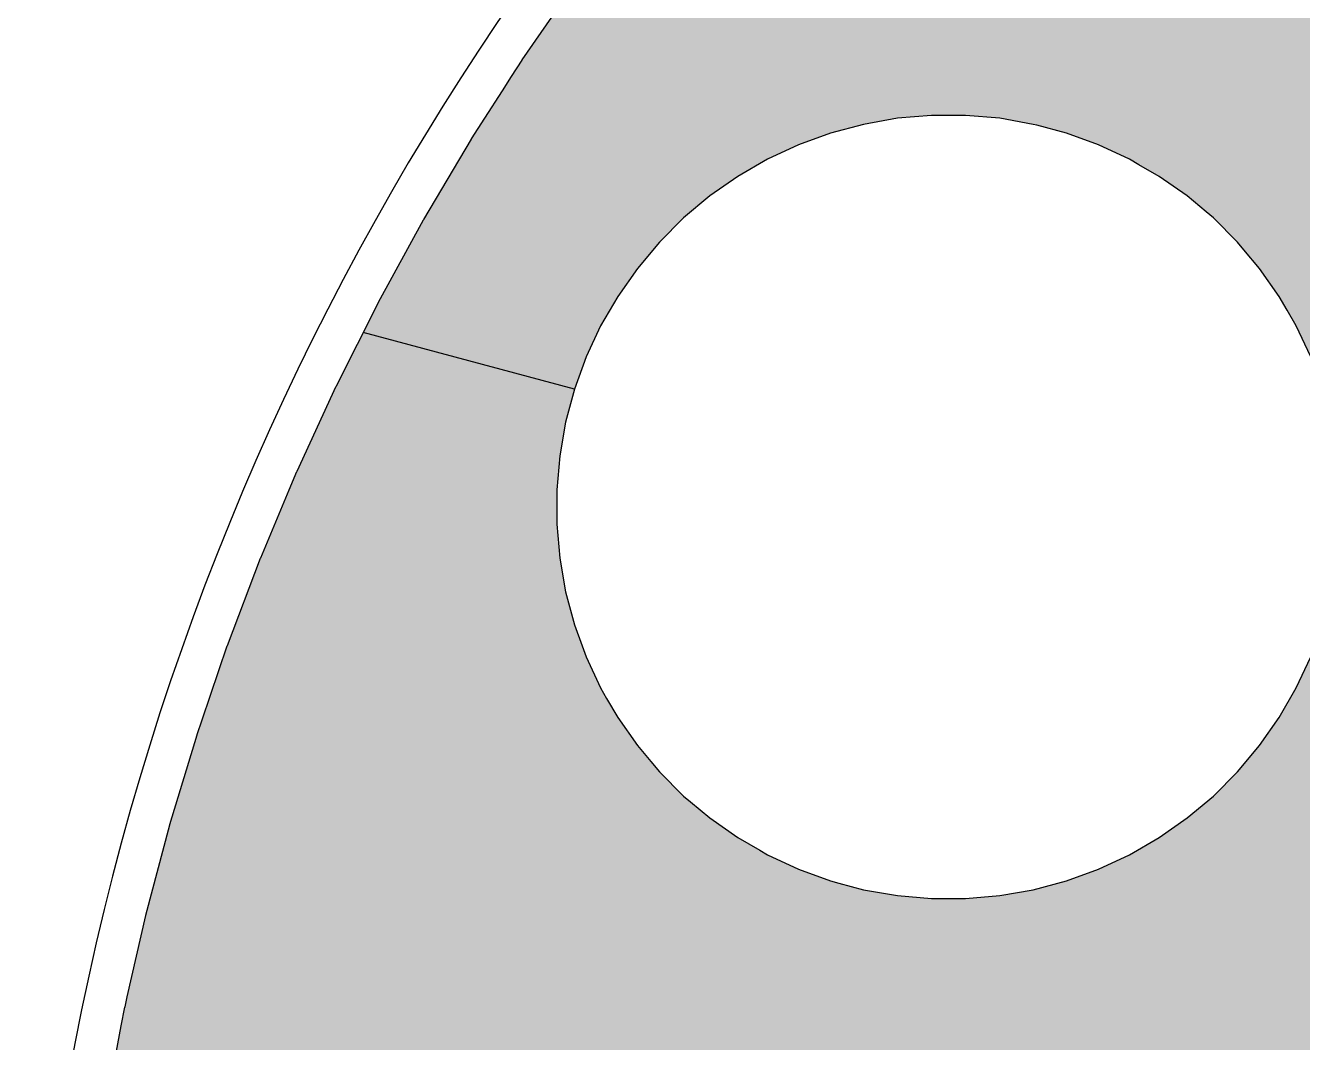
# Model space of a CAD drawing. Header units: millimetres. Extents: x -3894 to -3474, y -291 to 6.
# Drawn here: x -3842.08 to -3826.59, y -200.02 to -187.68 of the extents above; entities that cross this region are included whole.
import ezdxf

# ---------------------------------------------------------------- set-up
doc = ezdxf.new("R2010")
doc.units = ezdxf.units.MM
doc.layers.add('BLACK', color=7, linetype='Continuous')

msp = doc.modelspace()

# ---------------------------------------------------------------- hatches: boundary and pattern name
h = msp.add_hatch(color=256)
h.dxf.hatch_style = 1
h.paths.add_polyline_path([(-3819.206, -175.132), (-3819.21, -175.133), (-3820.278, -175.517), (-3820.282, -175.519), (-3821.336, -175.939), (-3821.34, -175.941), (-3822.379, -176.398), (-3822.383, -176.4), (-3823.406, -176.892), (-3823.409, -176.894), (-3824.414, -177.421), (-3824.418, -177.423), (-3825.404, -177.985), (-3825.408, -177.987), (-3826.374, -178.583), (-3826.378, -178.585), (-3826.564, -178.709), (-3827.323, -179.214), (-3827.326, -179.216), (-3828.249, -179.877), (-3828.252, -179.879), (-3829.152, -180.572), (-3829.155, -180.574), (-3830.03, -181.297), (-3830.033, -181.3), (-3830.611, -181.811), (-3830.883, -182.052), (-3830.886, -182.055), (-3831.709, -182.837), (-3831.712, -182.84), (-3832.508, -183.649), (-3832.51, -183.652), (-3832.874, -184.049), (-3833.278, -184.489), (-3833.28, -184.492), (-3833.971, -185.299), (-3834.018, -185.354), (-3834.021, -185.357), (-3834.729, -186.245), (-3834.731, -186.248), (-3835.14, -186.799), (-3835.408, -187.159), (-3835.41, -187.163), (-3836.055, -188.097), (-3836.057, -188.1), (-3836.184, -188.299), (-3836.296, -188.473), (-3836.51, -188.807), (-3836.669, -189.056), (-3836.672, -189.06), (-3837.25, -190.036), (-3837.252, -190.04), (-3837.797, -191.035), (-3837.799, -191.039), (-3837.983, -191.406), (-3835.422, -192.092), (-3835.28, -191.702), (-3835.105, -191.326), (-3834.897, -190.967), (-3834.659, -190.627), (-3834.393, -190.309), (-3834.099, -190.016), (-3833.781, -189.749), (-3833.442, -189.511), (-3833.082, -189.304), (-3832.706, -189.129), (-3832.317, -188.987), (-3831.916, -188.88), (-3831.507, -188.807), (-3831.507, -188.807), (-3831.094, -188.771), (-3831.094, -188.771), (-3830.679, -188.771), (-3830.679, -188.771), (-3830.266, -188.807), (-3829.858, -188.88), (-3829.858, -188.88), (-3829.858, -188.88), (-3829.815, -188.891), (-3829.457, -188.987), (-3829.067, -189.129), (-3828.691, -189.304), (-3828.577, -189.37), (-3828.332, -189.511), (-3827.992, -189.749), (-3827.763, -189.942), (-3827.674, -190.016), (-3827.381, -190.309), (-3827.304, -190.401), (-3827.114, -190.627), (-3826.876, -190.967), (-3826.781, -191.133), (-3826.669, -191.326), (-3826.494, -191.702), (-3826.352, -192.092), (-3826.337, -192.146), (-3826.244, -192.493), (-3826.172, -192.901), (-3826.136, -193.314), (-3826.136, -193.729), (-3826.172, -194.142), (-3826.244, -194.551), (-3826.352, -194.952), (-3826.494, -195.341), (-3826.581, -195.529), (-3825.128, -195.477), (-3825.14, -195.418), (-3825.14, -194.379), (-3825.128, -194.32), (-3825.084, -194.254), (-3825.017, -194.21), (-3825.017, -194.21), (-3824.959, -194.198), (-3824.959, -194.198), (-3823.919, -194.198), (-3823.919, -194.198), (-3823.861, -194.21), (-3823.861, -194.21), (-3823.794, -194.254), (-3823.763, -194.301), (-3823.71, -194.345), (-3823.641, -194.355), (-3823.578, -194.325), (-3823.57, -194.318), (-3823.57, -194.318), (-3823.419, -194.239), (-3823.254, -194.198), (-3823.084, -194.198), (-3822.919, -194.239), (-3822.768, -194.318), (-3822.641, -194.431), (-3822.636, -194.438), (-3822.618, -194.458), (-3822.556, -194.489), (-3822.486, -194.482), (-3822.432, -194.438), (-3822.427, -194.431), (-3822.3, -194.318), (-3822.149, -194.239), (-3821.984, -194.198), (-3821.814, -194.198), (-3821.649, -194.239), (-3821.507, -194.313), (-3821.457, -194.327), (-3821.389, -194.311), (-3821.34, -194.261), (-3821.326, -194.193), (-3821.329, -194.162), (-3821.329, -193.843), (-3821.329, -193.843), (-3821.32, -193.785), (-3821.301, -193.718), (-3821.256, -193.638), (-3821.238, -193.62), (-3821.185, -193.574), (-3821.104, -193.531), (-3821.043, -193.518), (-3820.999, -193.513), (-3818.904, -193.513), (-3818.852, -193.502), (-3818.799, -193.456), (-3818.78, -193.389), (-3818.78, -192.389), (-3818.749, -192.275), (-3818.749, -192.275), (-3818.69, -192.172), (-3817.378, -190.86)])
h = msp.add_hatch(color=256)
h.dxf.hatch_style = 1
h.paths.add_polyline_path([(-3818.018, -198.366), (-3818.029, -198.315), (-3818.075, -198.262), (-3818.142, -198.242), (-3818.377, -198.242), (-3818.435, -198.234), (-3818.502, -198.214), (-3818.526, -198.201), (-3818.529, -198.199), (-3818.597, -198.185), (-3818.662, -198.21), (-3818.788, -198.307), (-3818.934, -198.368), (-3819.039, -198.381), (-3819.091, -198.388), (-3819.169, -198.378), (-3819.248, -198.368), (-3819.394, -198.307), (-3819.517, -198.213), (-3819.53, -198.204), (-3819.598, -198.188), (-3819.651, -198.206), (-3819.651, -198.204), (-3819.682, -198.215), (-3819.748, -198.234), (-3819.805, -198.242), (-3819.805, -198.242), (-3820.999, -198.242), (-3820.999, -198.242), (-3821.057, -198.234), (-3821.124, -198.214), (-3821.204, -198.169), (-3821.204, -198.169), (-3821.221, -198.151), (-3821.267, -198.099), (-3821.311, -198.017), (-3821.324, -197.956), (-3821.329, -197.913), (-3821.329, -196.965), (-3821.328, -196.964), (-3821.32, -196.907), (-3821.32, -196.907), (-3821.315, -196.891), (-3821.314, -196.884), (-3821.318, -196.814), (-3821.358, -196.758), (-3821.424, -196.732), (-3821.492, -196.746), (-3821.649, -196.828), (-3821.814, -196.869), (-3821.984, -196.869), (-3822.149, -196.828), (-3822.172, -196.817), (-3822.3, -196.749), (-3822.37, -196.687), (-3822.427, -196.636), (-3822.432, -196.63), (-3822.45, -196.609), (-3822.512, -196.578), (-3822.582, -196.586), (-3822.636, -196.63), (-3822.641, -196.636), (-3822.768, -196.749), (-3822.801, -196.766), (-3822.919, -196.828), (-3823.084, -196.869), (-3823.254, -196.869), (-3823.419, -196.828), (-3823.442, -196.817), (-3823.57, -196.749), (-3823.64, -196.687), (-3823.697, -196.636), (-3823.702, -196.63), (-3823.72, -196.609), (-3823.782, -196.578), (-3823.852, -196.586), (-3823.906, -196.63), (-3823.911, -196.636), (-3824.038, -196.749), (-3824.071, -196.766), (-3824.189, -196.828), (-3824.354, -196.869), (-3824.524, -196.869), (-3824.689, -196.828), (-3824.712, -196.817), (-3824.84, -196.749), (-3824.862, -196.73), (-3824.967, -196.636), (-3825.028, -196.549), (-3825.064, -196.496), (-3825.124, -196.337), (-3825.145, -196.169), (-3825.124, -196), (-3825.064, -195.841), (-3825.001, -195.75), (-3824.981, -195.699), (-3824.989, -195.63), (-3825.034, -195.576), (-3825.084, -195.543), (-3825.128, -195.477), (-3826.581, -195.529), (-3826.669, -195.717), (-3826.876, -196.077), (-3827.114, -196.416), (-3827.381, -196.734), (-3827.674, -197.028), (-3827.992, -197.294), (-3828.332, -197.532), (-3828.691, -197.74), (-3829.067, -197.915), (-3829.457, -198.057), (-3829.858, -198.164), (-3830.266, -198.236), (-3830.679, -198.272), (-3831.094, -198.272), (-3831.507, -198.236), (-3831.916, -198.164), (-3832.218, -198.083), (-3832.317, -198.057), (-3832.706, -197.915), (-3833.082, -197.74), (-3833.176, -197.685), (-3833.442, -197.532), (-3833.781, -197.294), (-3834.014, -197.099), (-3834.099, -197.028), (-3834.393, -196.734), (-3834.498, -196.609), (-3834.659, -196.416), (-3834.897, -196.077), (-3835.032, -195.843), (-3835.105, -195.717), (-3835.28, -195.341), (-3835.329, -195.207), (-3835.422, -194.952), (-3835.422, -194.952), (-3835.529, -194.551), (-3835.601, -194.142), (-3835.601, -194.142), (-3835.637, -193.729), (-3835.637, -193.314), (-3835.601, -192.901), (-3835.601, -192.901), (-3835.529, -192.493), (-3835.422, -192.092), (-3837.983, -191.406), (-3838.309, -192.053), (-3838.311, -192.057), (-3838.786, -193.088), (-3838.787, -193.092), (-3838.881, -193.314), (-3839.226, -194.138), (-3839.228, -194.142), (-3839.63, -195.203), (-3839.632, -195.207), (-3839.936, -196.102), (-3839.997, -196.282), (-3839.999, -196.286), (-3840.327, -197.372), (-3840.328, -197.376), (-3840.619, -198.474), (-3840.62, -198.478), (-3840.845, -199.465), (-3840.872, -199.584), (-3840.873, -199.588), (-3840.917, -199.815), (-3840.994, -200.219), (-3838.465, -201.031), (-3838.407, -201.019), (-3838.407, -201.019), (-3837.367, -201.019), (-3837.367, -201.019), (-3837.309, -201.031), (-3837.309, -201.031), (-3837.242, -201.075), (-3837.198, -201.141), (-3837.187, -201.2), (-3837.187, -201.2), (-3837.187, -201.799), (-3837.187, -202.019), (-3833.864, -204.142), (-3833.864, -204.142), (-3833.804, -203.996), (-3833.707, -203.87), (-3833.582, -203.774), (-3833.436, -203.714), (-3833.436, -203.714), (-3833.279, -203.693), (-3833.122, -203.714), (-3833.122, -203.714), (-3832.976, -203.774), (-3832.851, -203.87), (-3832.829, -203.899), (-3832.755, -203.996), (-3832.694, -204.142), (-3832.673, -204.299), (-3832.694, -204.455), (-3832.755, -204.601), (-3832.851, -204.727), (-3832.976, -204.823), (-3833.049, -204.853), (-3831.071, -207.714), (-3830.914, -207.693), (-3830.757, -207.714), (-3830.757, -207.714), (-3830.632, -207.766), (-3830.611, -207.774), (-3830.486, -207.87), (-3830.39, -207.996), (-3830.329, -208.142), (-3830.314, -208.255), (-3830.308, -208.299), (-3830.329, -208.455), (-3830.39, -208.601), (-3830.486, -208.727), (-3830.611, -208.823), (-3830.757, -208.884), (-3830.849, -208.896), (-3830.914, -208.904), (-3831.019, -208.89), (-3831.071, -208.884), (-3831.217, -208.823), (-3831.342, -208.727), (-3831.39, -208.664), (-3831.615, -208.92), (-3831.564, -208.949), (-3831.512, -208.979), (-3830.93, -209.562), (-3830.909, -209.578), (-3830.842, -209.598), (-3829.999, -209.598), (-3829.968, -209.594), (-3829.908, -209.559), (-3829.877, -209.496), (-3829.885, -209.427), (-3829.914, -209.355), (-3829.935, -209.199), (-3829.914, -209.042), (-3829.914, -209.042), (-3829.854, -208.896), (-3829.757, -208.77), (-3829.632, -208.674), (-3829.486, -208.614), (-3829.486, -208.614), (-3829.329, -208.593), (-3829.172, -208.614), (-3829.172, -208.614), (-3829.156, -208.62), (-3829.026, -208.674), (-3828.901, -208.77), (-3828.805, -208.896), (-3828.755, -209.016), (-3828.751, -209.024), (-3828.703, -209.075), (-3828.636, -209.093), (-3828.569, -209.071), (-3828.525, -209.016), (-3828.491, -208.933), (-3828.443, -208.87), (-3828.437, -208.862), (-3828.417, -208.795), (-3828.417, -208.072), (-3828.421, -208.04), (-3828.432, -208.002), (-3828.432, -207.629), (-3828.426, -207.607), (-3828.401, -207.515), (-3828.401, -207.515), (-3828.342, -207.412), (-3826.988, -206.058), (-3826.885, -205.999), (-3826.861, -205.992), (-3826.77, -205.968), (-3821.615, -205.968), (-3821.589, -205.965), (-3821.527, -205.932), (-3818.054, -202.458), (-3818.037, -202.438), (-3818.018, -202.371), (-3818.018, -201.719), (-3817.987, -201.605), (-3817.987, -201.605), (-3817.946, -201.534), (-3817.93, -201.472), (-3817.93, -201.342), (-3817.93, -201.205), (-3817.946, -201.143), (-3817.987, -201.072), (-3818.007, -200.996), (-3818.007, -200.996), (-3818.018, -200.958)])

# ---------------------------------------------------------------- linework, layer by layer
msp.add_line((-3835.422, -192.092), (-3837.983, -191.406))
at = {"layer": 'BLACK', "linetype": 'Continuous'}
for p, q in [((-3836.055, -188.097), (-3835.41, -187.163)), ((-3836.184, -188.299), (-3836.057, -188.1)), ((-3836.057, -188.1), (-3836.055, -188.097)), ((-3836.296, -188.473), (-3836.184, -188.299)), ((-3836.51, -188.807), (-3836.296, -188.473)), ((-3836.669, -189.056), (-3836.51, -188.807)), ((-3831.916, -188.88), (-3832.317, -188.987)), ((-3831.507, -188.807), (-3831.916, -188.88)), ((-3831.916, -188.88), (-3831.916, -188.88)), ((-3831.094, -188.771), (-3831.507, -188.807)), ((-3831.507, -188.807), (-3831.507, -188.807)), ((-3830.679, -188.771), (-3831.094, -188.771)), ((-3831.094, -188.771), (-3831.094, -188.771)), ((-3830.266, -188.807), (-3830.679, -188.771)), ((-3830.679, -188.771), (-3830.679, -188.771)), ((-3829.858, -188.88), (-3830.266, -188.807)), ((-3829.858, -188.88), (-3829.858, -188.88)), ((-3829.858, -188.88), (-3829.858, -188.88)), ((-3829.815, -188.891), (-3829.858, -188.88)), ((-3829.457, -188.987), (-3829.815, -188.891)), ((-3837.25, -190.036), (-3836.672, -189.06)), ((-3836.672, -189.06), (-3836.669, -189.056)), ((-3832.317, -188.987), (-3832.706, -189.129)), ((-3829.067, -189.129), (-3829.457, -188.987)), ((-3829.457, -188.987), (-3829.457, -188.987)), ((-3829.457, -188.987), (-3829.457, -188.987)), ((-3832.706, -189.129), (-3833.082, -189.304)), ((-3828.691, -189.304), (-3829.067, -189.129)), ((-3829.067, -189.129), (-3829.067, -189.129)), ((-3829.067, -189.129), (-3829.067, -189.129)), ((-3833.082, -189.304), (-3833.442, -189.511)), ((-3833.082, -189.304), (-3833.082, -189.304)), ((-3828.577, -189.37), (-3828.691, -189.304)), ((-3828.691, -189.304), (-3828.691, -189.304)), ((-3828.332, -189.511), (-3828.577, -189.37)), ((-3833.442, -189.511), (-3833.781, -189.749)), ((-3833.442, -189.511), (-3833.442, -189.511)), ((-3827.992, -189.749), (-3828.332, -189.511)), ((-3828.332, -189.511), (-3828.332, -189.511)), ((-3828.332, -189.511), (-3828.332, -189.511)), ((-3833.781, -189.749), (-3834.099, -190.016)), ((-3827.763, -189.942), (-3827.992, -189.749)), ((-3827.674, -190.016), (-3827.763, -189.942)), ((-3837.797, -191.035), (-3837.252, -190.04)), ((-3837.252, -190.04), (-3837.25, -190.036)), ((-3834.099, -190.016), (-3834.393, -190.309)), ((-3827.381, -190.309), (-3827.674, -190.016)), ((-3834.393, -190.309), (-3834.659, -190.627)), ((-3827.304, -190.401), (-3827.381, -190.309)), ((-3827.114, -190.627), (-3827.304, -190.401)), ((-3834.659, -190.627), (-3834.897, -190.967)), ((-3826.876, -190.967), (-3827.114, -190.627)), ((-3838.309, -192.053), (-3837.799, -191.039)), ((-3837.799, -191.039), (-3837.797, -191.035)), ((-3834.897, -190.967), (-3835.105, -191.326)), ((-3834.897, -190.967), (-3834.897, -190.967)), ((-3826.781, -191.133), (-3826.876, -190.967)), ((-3826.876, -190.967), (-3826.876, -190.967)), ((-3826.876, -190.967), (-3826.876, -190.967)), ((-3826.669, -191.326), (-3826.781, -191.133)), ((-3835.105, -191.326), (-3835.28, -191.702)), ((-3835.105, -191.326), (-3835.105, -191.326)), ((-3826.494, -191.702), (-3826.669, -191.326)), ((-3826.669, -191.326), (-3826.669, -191.326)), ((-3835.28, -191.702), (-3835.422, -192.092)), ((-3838.786, -193.088), (-3838.311, -192.057)), ((-3838.311, -192.057), (-3838.309, -192.053)), ((-3835.422, -192.092), (-3835.529, -192.493)), ((-3835.529, -192.493), (-3835.601, -192.901)), ((-3835.529, -192.493), (-3835.529, -192.493)), ((-3835.601, -192.901), (-3835.637, -193.314)), ((-3835.601, -192.901), (-3835.601, -192.901)), ((-3838.881, -193.314), (-3838.787, -193.092)), ((-3838.787, -193.092), (-3838.786, -193.088)), ((-3839.226, -194.138), (-3838.881, -193.314)), ((-3835.637, -193.314), (-3835.637, -193.729)), ((-3835.637, -193.729), (-3835.601, -194.142)), ((-3839.63, -195.203), (-3839.228, -194.142)), ((-3839.228, -194.142), (-3839.226, -194.138)), ((-3835.601, -194.142), (-3835.601, -194.142)), ((-3835.601, -194.142), (-3835.529, -194.551)), ((-3835.529, -194.551), (-3835.529, -194.551)), ((-3835.529, -194.551), (-3835.422, -194.952)), ((-3835.422, -194.952), (-3835.422, -194.952)), ((-3835.422, -194.952), (-3835.422, -194.952)), ((-3835.422, -194.952), (-3835.329, -195.207)), ((-3839.936, -196.102), (-3839.632, -195.207)), ((-3839.632, -195.207), (-3839.63, -195.203)), ((-3835.329, -195.207), (-3835.28, -195.341)), ((-3835.28, -195.341), (-3835.105, -195.717)), ((-3826.669, -195.717), (-3826.494, -195.341)), ((-3835.105, -195.717), (-3835.105, -195.717)), ((-3835.105, -195.717), (-3835.032, -195.843)), ((-3826.876, -196.077), (-3826.669, -195.717)), ((-3826.669, -195.717), (-3826.669, -195.717)), ((-3826.669, -195.717), (-3826.669, -195.717)), ((-3835.032, -195.843), (-3834.897, -196.077)), ((-3839.997, -196.282), (-3839.936, -196.102)), ((-3834.897, -196.077), (-3834.897, -196.077)), ((-3834.897, -196.077), (-3834.897, -196.077)), ((-3834.897, -196.077), (-3834.659, -196.416)), ((-3827.114, -196.416), (-3826.876, -196.077)), ((-3840.327, -197.372), (-3839.999, -196.286)), ((-3839.999, -196.286), (-3839.997, -196.282)), ((-3834.659, -196.416), (-3834.498, -196.609)), ((-3827.381, -196.734), (-3827.114, -196.416)), ((-3834.498, -196.609), (-3834.393, -196.734)), ((-3834.393, -196.734), (-3834.099, -197.028)), ((-3827.674, -197.028), (-3827.381, -196.734)), ((-3834.099, -197.028), (-3834.014, -197.099)), ((-3834.014, -197.099), (-3833.781, -197.294)), ((-3827.992, -197.294), (-3827.674, -197.028)), ((-3840.619, -198.474), (-3840.328, -197.376)), ((-3840.328, -197.376), (-3840.327, -197.372)), ((-3833.781, -197.294), (-3833.442, -197.532)), ((-3828.332, -197.532), (-3827.992, -197.294)), ((-3833.442, -197.532), (-3833.442, -197.532)), ((-3833.442, -197.532), (-3833.442, -197.532)), ((-3833.442, -197.532), (-3833.176, -197.685)), ((-3828.691, -197.74), (-3828.332, -197.532)), ((-3833.176, -197.685), (-3833.082, -197.74)), ((-3833.082, -197.74), (-3833.082, -197.74)), ((-3833.082, -197.74), (-3832.706, -197.915)), ((-3829.067, -197.915), (-3828.691, -197.74)), ((-3828.691, -197.74), (-3828.691, -197.74)), ((-3828.691, -197.74), (-3828.691, -197.74)), ((-3832.706, -197.915), (-3832.706, -197.915)), ((-3832.706, -197.915), (-3832.706, -197.915)), ((-3832.706, -197.915), (-3832.317, -198.057)), ((-3829.457, -198.057), (-3829.067, -197.915)), ((-3829.067, -197.915), (-3829.067, -197.915)), ((-3832.317, -198.057), (-3832.317, -198.057)), ((-3832.317, -198.057), (-3832.317, -198.057)), ((-3832.317, -198.057), (-3832.218, -198.083)), ((-3832.218, -198.083), (-3831.916, -198.164)), ((-3831.916, -198.164), (-3831.507, -198.236)), ((-3830.266, -198.236), (-3829.858, -198.164)), ((-3829.858, -198.164), (-3829.457, -198.057)), ((-3831.507, -198.236), (-3831.094, -198.272)), ((-3831.094, -198.272), (-3831.094, -198.272)), ((-3831.094, -198.272), (-3831.094, -198.272)), ((-3831.094, -198.272), (-3830.679, -198.272)), ((-3830.679, -198.272), (-3830.266, -198.236)), ((-3830.679, -198.272), (-3830.679, -198.272)), ((-3840.845, -199.465), (-3840.62, -198.478)), ((-3840.62, -198.478), (-3840.619, -198.474)), ((-3840.917, -199.815), (-3840.873, -199.588)), ((-3840.873, -199.588), (-3840.872, -199.584)), ((-3840.872, -199.584), (-3840.845, -199.465)), ((-3841.072, -200.624), (-3840.917, -199.815))]:
    msp.add_line(p, q, dxfattribs=at)
at = {"layer": 'BLACK'}
msp.add_arc((-3808.579, -206.373), 33.5, 0, 180, dxfattribs=at)

doc.saveas('drawing.dxf')
